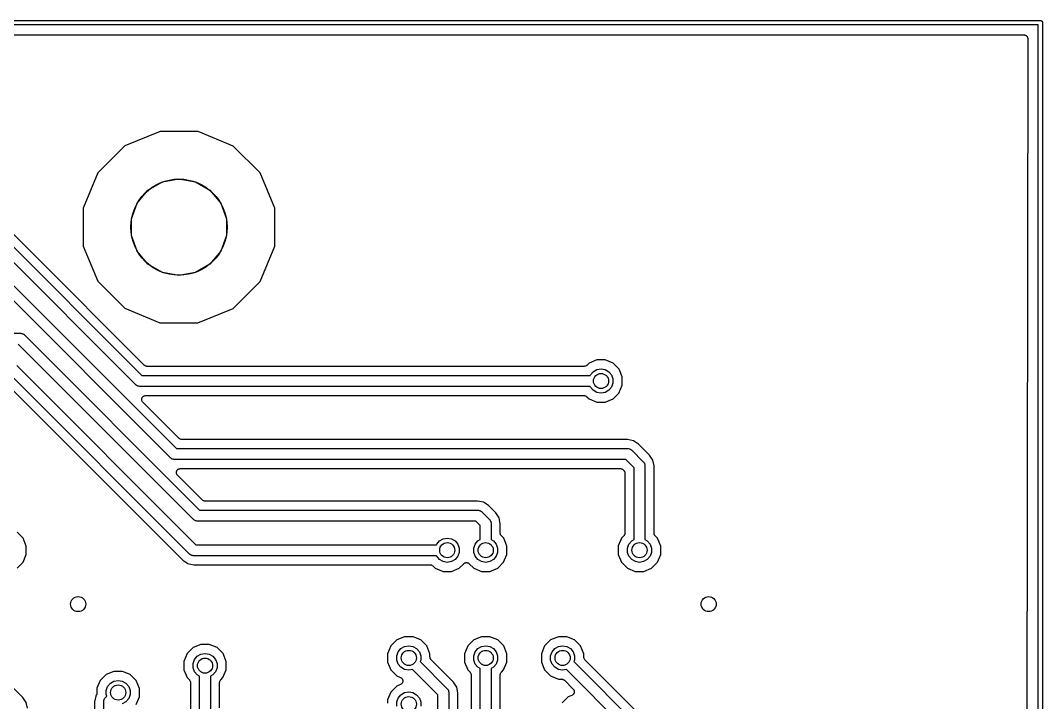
# Model space of a CAD drawing. Extents: x 25 to 125, y -125 to -25.
# Drawn here: x 91.31 to 125.08, y -47.45 to -24.93 of the extents above; entities that cross this region are included whole.
import ezdxf

# ---------------------------------------------------------------- set-up
doc = ezdxf.new("R2010")
doc.units = 0
doc.header["$MEASUREMENT"] = 0
doc.layers.add('BLACK', color=7, linetype='CONTINUOUS')

msp = doc.modelspace()

# ---------------------------------------------------------------- linework, layer by layer
at = {"layer": 'Black'}
for p, q in [((25, -24.925), (125, -24.925)), ((125, -24.925), (125.006, -24.9261)), ((125.006, -24.9261), (125.013, -24.9261)), ((125.013, -24.9261), (125.019, -24.9284)), ((125.019, -24.9284), (125.026, -24.9295)), ((125.026, -24.9295), (125.031, -24.9328)), ((125.031, -24.9328), (125.037, -24.935)), ((125.037, -24.935), (125.043, -24.9393)), ((125.043, -24.9393), (125.048, -24.9425)), ((125.048, -24.9425), (125.052, -24.9476)), ((125.052, -24.9476), (125.057, -24.9518)), ((125.057, -24.9518), (125.061, -24.9575)), ((125.061, -24.9575), (125.065, -24.9625)), ((125.065, -24.9625), (125.067, -24.9687)), ((125.067, -24.9687), (125.07, -24.9743)), ((125.07, -24.9743), (125.072, -24.9808)), ((125.072, -24.9808), (125.074, -24.987)), ((124.925, -25.075), (25.075, -25.075)), ((124.925, -124.925), (124.925, -25.075)), ((125.074, -24.987), (125.074, -24.9935)), ((125.074, -24.9935), (125.075, -25)), ((125.075, -25), (125.075, -125)), ((90.1254, -25.4), (124.46, -25.4)), ((124.46, -25.4), (124.471, -25.4019)), ((124.587, -25.5272), (124.46, -124.333)), ((124.471, -25.4019), (124.482, -25.402)), ((124.482, -25.402), (124.492, -25.4057)), ((124.492, -25.4057), (124.503, -25.4077)), ((124.503, -25.4077), (124.513, -25.4133)), ((124.513, -25.4133), (124.523, -25.4171)), ((124.523, -25.4171), (124.532, -25.4242)), ((124.532, -25.4242), (124.541, -25.4297)), ((124.541, -25.4297), (124.549, -25.4383)), ((124.549, -25.4383), (124.557, -25.4455)), ((124.557, -25.4455), (124.563, -25.4551)), ((124.563, -25.4551), (124.57, -25.4635)), ((124.57, -25.4635), (124.574, -25.474)), ((124.574, -25.474), (124.579, -25.4837)), ((124.579, -25.4837), (124.581, -25.4946)), ((124.581, -25.4946), (124.585, -25.5049)), ((124.585, -25.5049), (124.585, -25.5161)), ((124.585, -25.5161), (124.587, -25.5272)), ((95.9217, -28.5872), (94.759, -29.0676)), ((97.1798, -28.5882), (95.9217, -28.5872)), ((98.3416, -29.0707), (97.1798, -28.5882)), ((94.759, -29.0676), (93.8687, -29.9564)), ((99.2304, -29.961), (98.3416, -29.0707)), ((93.8687, -29.9564), (93.3862, -31.1182)), ((99.7108, -31.1237), (99.2304, -29.961)), ((89.0273, -30.3527), (95.3246, -36.65)), ((91.59, -32.4912), (89.2483, -30.1494)), ((95.5237, -30.5293), (96.003, -30.2525)), ((96.003, -30.2525), (96.548, -30.1564)), ((96.548, -30.1564), (97.093, -30.2525)), ((97.093, -30.2525), (97.5723, -30.5293)), ((95.1227, -36.9573), (88.8254, -30.66)), ((95.1679, -30.9532), (95.5237, -30.5293)), ((97.5723, -30.5293), (97.9281, -30.9532)), ((94.9786, -31.4733), (95.1679, -30.9532)), ((97.9281, -30.9532), (98.1174, -31.4733)), ((93.3862, -31.1182), (93.3852, -32.3763)), ((99.7097, -32.3818), (99.7108, -31.1237)), ((94.9786, -32.0267), (94.9786, -31.4733)), ((98.1174, -31.4733), (98.1174, -32.0267)), ((95.1679, -32.5468), (94.9786, -32.0267)), ((98.1174, -32.0267), (97.9281, -32.5468)), ((93.3852, -32.3763), (93.8656, -33.539)), ((99.2273, -33.5436), (99.7097, -32.3818)), ((95.4116, -36.3128), (91.59, -32.4912)), ((91.59, -32.4912), (91.59, -32.4912)), ((95.5237, -32.9707), (95.1679, -32.5468)), ((97.9281, -32.5468), (97.5723, -32.9707)), ((90.2973, -32.8927), (96.4676, -39.063)), ((96.003, -33.2475), (95.5237, -32.9707)), ((97.5723, -32.9707), (97.093, -33.2475)), ((96.2657, -39.3703), (90.0954, -33.2)), ((96.548, -33.3436), (96.003, -33.2475)), ((97.093, -33.2475), (96.548, -33.3436)), ((93.8656, -33.539), (94.7544, -34.4293)), ((98.337, -34.4324), (99.2273, -33.5436)), ((94.7544, -34.4293), (95.9162, -34.9117)), ((97.1743, -34.9128), (98.337, -34.4324)), ((95.9162, -34.9117), (97.1743, -34.9128)), ((84.8116, -35.253), (91.313, -35.253)), ((91.313, -35.253), (91.3208, -35.2544)), ((91.3208, -35.2544), (91.3287, -35.2537)), ((91.3287, -35.2537), (91.3514, -35.2598)), ((91.3514, -35.2598), (91.3746, -35.2639)), ((91.3746, -35.2639), (91.3814, -35.2678)), ((91.3814, -35.2678), (91.3891, -35.2699)), ((91.3891, -35.2699), (91.4083, -35.2834)), ((91.4083, -35.2834), (91.4287, -35.2951)), ((91.4287, -35.2951), (91.4338, -35.3012)), ((91.4338, -35.3012), (91.4403, -35.3057)), ((91.4403, -35.3057), (97.2296, -41.095)), ((97.0277, -41.4023), (91.2384, -35.613)), ((91.1863, -36.3217), (97.1026, -42.238)), ((95.4162, -36.316), (95.4116, -36.3128)), ((95.4198, -36.3203), (95.4162, -36.316)), ((95.4342, -36.3286), (95.4198, -36.3203)), ((95.4478, -36.3381), (95.4342, -36.3286)), ((95.4532, -36.3395), (95.4478, -36.3381)), ((95.458, -36.3423), (95.4532, -36.3395)), ((95.4743, -36.3452), (95.458, -36.3423)), ((95.4904, -36.3495), (95.4743, -36.3452)), ((95.4959, -36.349), (95.4904, -36.3495)), ((95.5014, -36.35), (95.4959, -36.349)), ((109.927, -36.35), (95.5014, -36.35)), ((109.933, -36.349), (109.927, -36.35)), ((109.938, -36.3495), (109.933, -36.349)), ((109.955, -36.3452), (109.938, -36.3495)), ((109.971, -36.3423), (109.955, -36.3452)), ((109.976, -36.3396), (109.971, -36.3423)), ((109.981, -36.3381), (109.976, -36.3396)), ((109.995, -36.3286), (109.981, -36.3381)), ((110.009, -36.3203), (109.995, -36.3286)), ((110.013, -36.3161), (110.009, -36.3203)), ((110.017, -36.3129), (110.013, -36.3161)), ((110.094, -36.2362), (110.017, -36.3129)), ((110.351, -36.1299), (110.094, -36.2362)), ((110.232, -36.5224), (110.353, -36.4527)), ((110.63, -36.1301), (110.351, -36.1299)), ((110.353, -36.4527), (110.49, -36.4285)), ((110.49, -36.4285), (110.627, -36.4527)), ((110.627, -36.4527), (110.748, -36.5224)), ((110.887, -36.2369), (110.63, -36.1301)), ((111.084, -36.434), (110.887, -36.2369)), ((111.19, -36.6914), (111.084, -36.434)), ((96.9007, -42.5453), (90.9844, -36.629)), ((95.3246, -36.65), (110.135, -36.65)), ((110.135, -36.65), (110.142, -36.6292)), ((110.142, -36.6292), (110.232, -36.5224)), ((110.748, -36.5224), (110.838, -36.6292)), ((110.838, -36.6292), (110.885, -36.7603)), ((110.885, -36.7603), (110.885, -36.8997)), ((111.19, -36.9699), (111.19, -36.6914)), ((90.8974, -36.9662), (96.6797, -42.7486)), ((95.1292, -36.9618), (95.1227, -36.9573)), ((95.1343, -36.9679), (95.1292, -36.9618)), ((95.1547, -36.9796), (95.1343, -36.9679)), ((95.1739, -36.9931), (95.1547, -36.9796)), ((95.1816, -36.9952), (95.1739, -36.9931)), ((95.1884, -36.9991), (95.1816, -36.9952)), ((95.2116, -37.0032), (95.1884, -36.9991)), ((95.2343, -37.0093), (95.2116, -37.0032)), ((95.2422, -37.0086), (95.2343, -37.0093)), ((95.25, -37.01), (95.2422, -37.0086)), ((110.135, -37.01), (95.25, -37.01)), ((110.142, -37.0308), (110.135, -37.01)), ((110.232, -37.1376), (110.142, -37.0308)), ((110.353, -37.2073), (110.232, -37.1376)), ((110.748, -37.1376), (110.627, -37.2073)), ((110.838, -37.0308), (110.748, -37.1376)), ((110.885, -36.8997), (110.838, -37.0308)), ((111.083, -37.227), (111.19, -36.9699)), ((95.3189, -37.4481), (95.3204, -37.4315)), ((95.3204, -37.4535), (95.3189, -37.4481)), ((95.3204, -37.4149), (95.3223, -37.4097)), ((95.3204, -37.4315), (95.3204, -37.4149)), ((95.3204, -37.4591), (95.3204, -37.4535)), ((95.326, -37.4746), (95.3204, -37.4591)), ((95.3223, -37.4097), (95.3228, -37.4041)), ((95.3228, -37.4041), (95.3298, -37.3891)), ((95.3303, -37.4907), (95.326, -37.4746)), ((95.3298, -37.3891), (95.3354, -37.3735)), ((95.3354, -37.3735), (95.339, -37.3692)), ((95.339, -37.3692), (95.3414, -37.3642)), ((95.3414, -37.3642), (95.3531, -37.3524)), ((95.3531, -37.3524), (95.3638, -37.3397)), ((95.3638, -37.3397), (95.3686, -37.3369)), ((95.3686, -37.3369), (95.3726, -37.333)), ((95.3726, -37.333), (95.3876, -37.326)), ((95.3876, -37.326), (95.402, -37.3177)), ((95.402, -37.3177), (95.4075, -37.3167)), ((95.4075, -37.3167), (95.4126, -37.3143)), ((95.4126, -37.3143), (95.4291, -37.3129)), ((95.4291, -37.3129), (95.4454, -37.31)), ((95.4454, -37.31), (109.927, -37.31)), ((109.927, -37.31), (109.933, -37.311)), ((109.933, -37.311), (109.939, -37.3105)), ((109.939, -37.3105), (109.955, -37.3148)), ((109.955, -37.3148), (109.971, -37.3177)), ((109.971, -37.3177), (109.976, -37.3205)), ((109.976, -37.3205), (109.981, -37.3219)), ((109.981, -37.3219), (109.995, -37.3314)), ((109.995, -37.3314), (110.009, -37.3397)), ((110.009, -37.3397), (110.013, -37.344)), ((110.013, -37.344), (110.017, -37.3473)), ((110.017, -37.3473), (110.093, -37.4231)), ((110.093, -37.4231), (110.35, -37.5299)), ((110.49, -37.2315), (110.353, -37.2073)), ((110.627, -37.2073), (110.49, -37.2315)), ((110.629, -37.5301), (110.886, -37.4238)), ((110.886, -37.4238), (111.083, -37.227)), ((95.3335, -37.4953), (95.3303, -37.4907)), ((95.3354, -37.5005), (95.3335, -37.4953)), ((95.3461, -37.5132), (95.3354, -37.5005)), ((95.3556, -37.5268), (95.3461, -37.5132)), ((96.5546, -38.7258), (95.3556, -37.5268)), ((110.35, -37.5299), (110.629, -37.5301)), ((96.5592, -38.729), (96.5546, -38.7258)), ((96.5628, -38.7333), (96.5592, -38.729)), ((96.5772, -38.7416), (96.5628, -38.7333)), ((96.5908, -38.7511), (96.5772, -38.7416)), ((96.5962, -38.7525), (96.5908, -38.7511)), ((96.601, -38.7553), (96.5962, -38.7525)), ((96.6173, -38.7582), (96.601, -38.7553)), ((96.6334, -38.7625), (96.6173, -38.7582)), ((96.6389, -38.762), (96.6334, -38.7625)), ((96.6444, -38.763), (96.6389, -38.762)), ((111.366, -38.763), (96.6444, -38.763)), ((111.562, -38.8018), (111.366, -38.763)), ((111.727, -38.9124), (111.562, -38.8018)), ((96.4676, -39.063), (111.379, -39.063)), ((111.379, -39.063), (111.387, -39.0644)), ((111.387, -39.0644), (111.395, -39.0637)), ((111.395, -39.0637), (111.417, -39.0698)), ((111.417, -39.0698), (111.441, -39.0739)), ((111.441, -39.0739), (111.447, -39.0778)), ((111.447, -39.0778), (111.455, -39.0799)), ((111.455, -39.0799), (111.474, -39.0934)), ((111.474, -39.0934), (111.495, -39.1051)), ((111.495, -39.1051), (111.5, -39.1112)), ((111.5, -39.1112), (111.506, -39.1157)), ((111.506, -39.1157), (111.887, -39.4967)), ((112.091, -39.2757), (111.727, -38.9124)), ((96.2722, -39.3748), (96.2657, -39.3703)), ((96.2773, -39.3809), (96.2722, -39.3748)), ((96.2977, -39.3926), (96.2773, -39.3809)), ((96.3169, -39.4061), (96.2977, -39.3926)), ((96.3246, -39.4082), (96.3169, -39.4061)), ((96.3314, -39.4121), (96.3246, -39.4082)), ((96.3546, -39.4162), (96.3314, -39.4121)), ((96.3773, -39.4223), (96.3546, -39.4162)), ((96.3852, -39.4216), (96.3773, -39.4223)), ((96.393, -39.423), (96.3852, -39.4216)), ((111.304, -39.423), (96.393, -39.423)), ((111.58, -39.6986), (111.304, -39.423)), ((111.887, -39.4967), (111.892, -39.5032)), ((111.892, -39.5032), (111.898, -39.5083)), ((112.201, -39.4413), (112.091, -39.2757)), ((112.24, -39.6365), (112.201, -39.4413)), ((96.4634, -39.8279), (96.4653, -39.8227)), ((96.4634, -39.8445), (96.4634, -39.8279)), ((96.4653, -39.8227), (96.4658, -39.8171)), ((96.4658, -39.8171), (96.4728, -39.8021)), ((96.4728, -39.8021), (96.4784, -39.7865)), ((96.4784, -39.7865), (96.482, -39.7822)), ((96.482, -39.7822), (96.4844, -39.7772)), ((96.4844, -39.7772), (96.4961, -39.7654)), ((96.4961, -39.7654), (96.5068, -39.7527)), ((96.5068, -39.7527), (96.5116, -39.7499)), ((96.5116, -39.7499), (96.5156, -39.746)), ((96.5156, -39.746), (96.5306, -39.739)), ((96.5306, -39.739), (96.545, -39.7307)), ((96.545, -39.7307), (96.5505, -39.7297)), ((96.5505, -39.7297), (96.5556, -39.7273)), ((96.5556, -39.7273), (96.5721, -39.7259)), ((96.5721, -39.7259), (96.5884, -39.723)), ((96.5884, -39.723), (111.128, -39.723)), ((111.128, -39.723), (111.133, -39.724)), ((111.133, -39.724), (111.139, -39.7235)), ((111.139, -39.7235), (111.155, -39.7278)), ((111.155, -39.7278), (111.171, -39.7307)), ((111.171, -39.7307), (111.176, -39.7335)), ((111.176, -39.7335), (111.181, -39.7349)), ((111.181, -39.7349), (111.195, -39.7444)), ((111.195, -39.7444), (111.209, -39.7527)), ((111.209, -39.7527), (111.213, -39.757)), ((111.213, -39.757), (111.217, -39.7602)), ((111.217, -39.7602), (111.243, -39.7856)), ((111.243, -39.7856), (111.246, -39.7902)), ((111.246, -39.7902), (111.25, -39.7938)), ((111.25, -39.7938), (111.259, -39.8082)), ((111.259, -39.8082), (111.268, -39.8218)), ((111.268, -39.8218), (111.27, -39.8272)), ((111.27, -39.8272), (111.272, -39.832)), ((111.272, -39.832), (111.275, -39.8483)), ((111.58, -42.0653), (111.58, -39.6986)), ((111.898, -39.5083), (111.91, -39.5287)), ((111.91, -39.5287), (111.923, -39.5479)), ((111.923, -39.5479), (111.925, -39.5556)), ((111.925, -39.5556), (111.929, -39.5624)), ((111.929, -39.5624), (111.933, -39.5856)), ((111.933, -39.5856), (111.939, -39.6083)), ((111.939, -39.6083), (111.939, -39.6162)), ((111.939, -39.6162), (111.94, -39.624)), ((111.94, -39.624), (111.94, -42.0653)), ((112.24, -41.8555), (112.24, -39.6365)), ((96.4619, -39.8611), (96.4634, -39.8445)), ((96.4634, -39.8665), (96.4619, -39.8611)), ((96.4634, -39.8721), (96.4634, -39.8665)), ((96.469, -39.8876), (96.4634, -39.8721)), ((96.4733, -39.9037), (96.469, -39.8876)), ((96.4765, -39.9082), (96.4733, -39.9037)), ((96.4784, -39.9135), (96.4765, -39.9082)), ((96.4891, -39.9262), (96.4784, -39.9135)), ((96.4986, -39.9398), (96.4891, -39.9262)), ((97.3166, -40.7578), (96.4986, -39.9398)), ((111.275, -39.8483), (111.28, -39.8644)), ((111.28, -39.8644), (111.279, -39.8699)), ((111.279, -39.8699), (111.28, -39.8754)), ((111.28, -39.8754), (111.28, -41.8554)), ((97.3212, -40.761), (97.3166, -40.7578)), ((97.3248, -40.7653), (97.3212, -40.761)), ((97.3392, -40.7736), (97.3248, -40.7653)), ((97.3528, -40.7831), (97.3392, -40.7736)), ((97.3582, -40.7845), (97.3528, -40.7831)), ((97.363, -40.7873), (97.3582, -40.7845)), ((97.3793, -40.7902), (97.363, -40.7873)), ((97.3954, -40.7945), (97.3793, -40.7902)), ((97.4009, -40.794), (97.3954, -40.7945)), ((97.4064, -40.795), (97.4009, -40.794)), ((106.413, -40.795), (97.4064, -40.795)), ((106.609, -40.8338), (106.413, -40.795)), ((106.774, -40.9444), (106.609, -40.8338)), ((97.2296, -41.095), (106.426, -41.095)), ((106.426, -41.095), (106.434, -41.0964)), ((106.434, -41.0964), (106.442, -41.0957)), ((106.442, -41.0957), (106.464, -41.1018)), ((106.464, -41.1018), (106.488, -41.1059)), ((106.488, -41.1059), (106.494, -41.1098)), ((106.494, -41.1098), (106.502, -41.1119)), ((106.502, -41.1119), (106.521, -41.1254)), ((106.521, -41.1254), (106.542, -41.1371)), ((106.542, -41.1371), (106.547, -41.1432)), ((106.547, -41.1432), (106.553, -41.1477)), ((106.553, -41.1477), (106.807, -41.4017)), ((107.011, -41.1807), (106.774, -40.9444)), ((107.121, -41.3463), (107.011, -41.1807)), ((97.0342, -41.4068), (97.0277, -41.4023)), ((97.0393, -41.4129), (97.0342, -41.4068)), ((97.0597, -41.4246), (97.0393, -41.4129)), ((97.0789, -41.4381), (97.0597, -41.4246)), ((97.0866, -41.4402), (97.0789, -41.4381)), ((97.0934, -41.4441), (97.0866, -41.4402)), ((97.1166, -41.4482), (97.0934, -41.4441)), ((97.1393, -41.4543), (97.1166, -41.4482)), ((97.1472, -41.4536), (97.1393, -41.4543)), ((97.155, -41.455), (97.1472, -41.4536)), ((106.351, -41.455), (97.155, -41.455)), ((106.5, -41.6036), (106.351, -41.455)), ((106.807, -41.4017), (106.812, -41.4082)), ((106.812, -41.4082), (106.818, -41.4133)), ((106.818, -41.4133), (106.83, -41.4337)), ((106.83, -41.4337), (106.843, -41.4529)), ((106.843, -41.4529), (106.845, -41.4606)), ((106.845, -41.4606), (106.849, -41.4674)), ((106.849, -41.4674), (106.853, -41.4906)), ((106.853, -41.4906), (106.859, -41.5133)), ((106.859, -41.5133), (106.859, -41.5212)), ((106.859, -41.5212), (106.86, -41.529)), ((106.86, -41.529), (106.86, -42.0653)), ((107.16, -41.5415), (107.121, -41.3463)), ((91.3988, -42.022), (91.202, -41.8249)), ((106.5, -42.0653), (106.5, -41.6036)), ((107.16, -41.8555), (107.16, -41.5415)), ((107.161, -41.8609), (107.16, -41.8555)), ((107.16, -41.8665), (107.161, -41.8609)), ((107.165, -41.8825), (107.16, -41.8665)), ((111.28, -41.8666), (111.275, -41.8825)), ((111.28, -41.8554), (111.279, -41.861)), ((111.279, -41.861), (111.28, -41.8666)), ((112.241, -41.8609), (112.24, -41.8555)), ((112.24, -41.8664), (112.241, -41.8609)), ((112.245, -41.8825), (112.24, -41.8664)), ((91.5051, -42.2794), (91.3988, -42.022)), ((105.062, -42.2172), (105.152, -42.1104)), ((105.152, -42.1104), (105.273, -42.0407)), ((105.273, -42.0407), (105.41, -42.0165)), ((105.41, -42.0165), (105.547, -42.0407)), ((105.547, -42.0407), (105.668, -42.1104)), ((105.668, -42.1104), (105.758, -42.2172)), ((106.332, -42.2172), (106.422, -42.1104)), ((106.422, -42.1104), (106.5, -42.0653)), ((106.86, -42.0653), (106.938, -42.1104)), ((106.938, -42.1104), (107.028, -42.2172)), ((107.168, -41.8989), (107.165, -41.8825)), ((107.17, -41.9037), (107.168, -41.8989)), ((107.172, -41.9091), (107.17, -41.9037)), ((107.181, -41.9227), (107.172, -41.9091)), ((107.19, -41.9371), (107.181, -41.9227)), ((107.194, -41.9407), (107.19, -41.9371)), ((107.197, -41.9452), (107.194, -41.9407)), ((107.274, -42.022), (107.197, -41.9452)), ((107.38, -42.2794), (107.274, -42.022)), ((111.167, -42.021), (111.06, -42.2781)), ((111.243, -41.9453), (111.167, -42.021)), ((111.246, -41.9407), (111.243, -41.9453)), ((111.25, -41.937), (111.246, -41.9407)), ((111.259, -41.9227), (111.25, -41.937)), ((111.268, -41.9092), (111.259, -41.9227)), ((111.27, -41.9037), (111.268, -41.9092)), ((111.272, -41.8988), (111.27, -41.9037)), ((111.275, -41.8825), (111.272, -41.8988)), ((111.412, -42.2172), (111.502, -42.1104)), ((111.502, -42.1104), (111.58, -42.0653)), ((111.94, -42.0653), (112.018, -42.1104)), ((112.018, -42.1104), (112.108, -42.2172)), ((112.248, -41.8989), (112.245, -41.8825)), ((112.25, -41.9037), (112.248, -41.8989)), ((112.252, -41.9091), (112.25, -41.9037)), ((112.261, -41.9227), (112.252, -41.9091)), ((112.27, -41.9371), (112.261, -41.9227)), ((112.274, -41.9407), (112.27, -41.9371)), ((112.277, -41.9452), (112.274, -41.9407)), ((112.354, -42.022), (112.277, -41.9452)), ((112.46, -42.2794), (112.354, -42.022)), ((91.5049, -42.5578), (91.5051, -42.2794)), ((97.1026, -42.238), (105.055, -42.238)), ((105.055, -42.238), (105.062, -42.2172)), ((105.758, -42.2172), (105.805, -42.3483)), ((105.805, -42.4877), (105.758, -42.6188)), ((105.805, -42.3483), (105.805, -42.4877)), ((106.285, -42.3483), (106.332, -42.2172)), ((106.285, -42.4877), (106.285, -42.3483)), ((106.332, -42.6188), (106.285, -42.4877)), ((107.028, -42.2172), (107.075, -42.3483)), ((107.075, -42.4877), (107.028, -42.6188)), ((107.075, -42.3483), (107.075, -42.4877)), ((107.38, -42.5579), (107.38, -42.2794)), ((111.06, -42.2781), (111.06, -42.5566)), ((111.365, -42.3483), (111.412, -42.2172)), ((111.365, -42.4877), (111.365, -42.3483)), ((111.412, -42.6188), (111.365, -42.4877)), ((112.108, -42.2172), (112.155, -42.3483)), ((112.155, -42.4877), (112.108, -42.6188)), ((112.155, -42.3483), (112.155, -42.4877)), ((112.46, -42.5578), (112.46, -42.2794)), ((91.201, -43.0118), (91.3981, -42.815)), ((91.3981, -42.815), (91.5049, -42.5578)), ((96.6797, -42.7486), (96.8453, -42.8592)), ((96.8453, -42.8592), (97.0405, -42.898)), ((96.9072, -42.5498), (96.9007, -42.5453)), ((96.9123, -42.5559), (96.9072, -42.5498)), ((96.9327, -42.5676), (96.9123, -42.5559)), ((96.9519, -42.5811), (96.9327, -42.5676)), ((96.9596, -42.5832), (96.9519, -42.5811)), ((96.9664, -42.5871), (96.9596, -42.5832)), ((96.9896, -42.5912), (96.9664, -42.5871)), ((97.0123, -42.5973), (96.9896, -42.5912)), ((97.0202, -42.5966), (97.0123, -42.5973)), ((97.028, -42.598), (97.0202, -42.5966)), ((105.055, -42.598), (97.028, -42.598)), ((105.062, -42.6188), (105.055, -42.598)), ((105.152, -42.7256), (105.062, -42.6188)), ((105.273, -42.7953), (105.152, -42.7256)), ((105.41, -42.8195), (105.273, -42.7953)), ((105.547, -42.7953), (105.41, -42.8195)), ((105.668, -42.7256), (105.547, -42.7953)), ((105.758, -42.6188), (105.668, -42.7256)), ((105.806, -43.0118), (105.955, -42.8627)), ((105.955, -42.8627), (105.964, -42.8563)), ((105.964, -42.8563), (105.972, -42.8485)), ((105.972, -42.8485), (105.982, -42.8438)), ((105.982, -42.8438), (105.992, -42.8374)), ((105.992, -42.8374), (106.002, -42.8345)), ((106.002, -42.8345), (106.012, -42.8299)), ((106.012, -42.8299), (106.023, -42.8289)), ((106.023, -42.8289), (106.034, -42.826)), ((106.034, -42.826), (106.045, -42.827)), ((106.045, -42.827), (106.056, -42.8261)), ((106.056, -42.8261), (106.067, -42.8289)), ((106.067, -42.8289), (106.078, -42.8299)), ((106.078, -42.8299), (106.088, -42.8346)), ((106.088, -42.8346), (106.099, -42.8375)), ((106.099, -42.8375), (106.108, -42.8439)), ((106.108, -42.8439), (106.118, -42.8486)), ((106.118, -42.8486), (106.126, -42.8565)), ((106.126, -42.8565), (106.135, -42.8628)), ((106.135, -42.8628), (106.283, -43.0111)), ((106.422, -42.7256), (106.332, -42.6188)), ((106.543, -42.7953), (106.422, -42.7256)), ((106.68, -42.8195), (106.543, -42.7953)), ((106.817, -42.7953), (106.68, -42.8195)), ((106.938, -42.7256), (106.817, -42.7953)), ((107.028, -42.6188), (106.938, -42.7256)), ((107.076, -43.0118), (107.273, -42.815)), ((107.273, -42.815), (107.38, -42.5579)), ((111.06, -42.5566), (111.166, -42.814)), ((111.166, -42.814), (111.363, -43.0111)), ((111.502, -42.7256), (111.412, -42.6188)), ((111.623, -42.7953), (111.502, -42.7256)), ((111.76, -42.8195), (111.623, -42.7953)), ((111.897, -42.7953), (111.76, -42.8195)), ((112.018, -42.7256), (111.897, -42.7953)), ((112.108, -42.6188), (112.018, -42.7256)), ((112.156, -43.0118), (112.353, -42.815)), ((112.353, -42.815), (112.46, -42.5578)), ((97.0405, -42.898), (104.847, -42.898)), ((104.847, -42.898), (104.853, -42.899)), ((104.853, -42.899), (104.859, -42.8985)), ((104.859, -42.8985), (104.875, -42.9028)), ((104.875, -42.9028), (104.891, -42.9057)), ((104.891, -42.9057), (104.896, -42.9085)), ((104.896, -42.9085), (104.901, -42.9099)), ((104.901, -42.9099), (104.915, -42.9194)), ((104.915, -42.9194), (104.929, -42.9277)), ((104.929, -42.9277), (104.933, -42.932)), ((104.933, -42.932), (104.937, -42.9353)), ((104.937, -42.9353), (105.013, -43.0111)), ((105.013, -43.0111), (105.27, -43.1179)), ((105.27, -43.1179), (105.549, -43.1181)), ((105.549, -43.1181), (105.806, -43.0118)), ((106.283, -43.0111), (106.54, -43.1179)), ((106.54, -43.1179), (106.819, -43.1181)), ((106.819, -43.1181), (107.076, -43.0118)), ((111.363, -43.0111), (111.62, -43.1179)), ((111.62, -43.1179), (111.899, -43.1181)), ((111.899, -43.1181), (112.156, -43.0118)), ((97.2704, -45.5279), (97.013, -45.6342)), ((97.5489, -45.5281), (97.2704, -45.5279)), ((97.806, -45.6349), (97.5489, -45.5281)), ((103.547, -45.577), (103.44, -45.8341)), ((103.744, -45.3802), (103.547, -45.577)), ((104.001, -45.2739), (103.744, -45.3802)), ((104.28, -45.2741), (104.001, -45.2739)), ((104.003, -45.5967), (104.14, -45.5725)), ((104.14, -45.5725), (104.277, -45.5967)), ((104.537, -45.3809), (104.28, -45.2741)), ((104.734, -45.578), (104.537, -45.3809)), ((104.84, -45.8354), (104.734, -45.578)), ((106.087, -45.577), (105.98, -45.8342)), ((106.284, -45.3802), (106.087, -45.577)), ((106.541, -45.2739), (106.284, -45.3802)), ((106.82, -45.2741), (106.541, -45.2739)), ((106.543, -45.5967), (106.68, -45.5725)), ((106.68, -45.5725), (106.817, -45.5967)), ((107.077, -45.3809), (106.82, -45.2741)), ((107.274, -45.578), (107.077, -45.3809)), ((107.38, -45.8354), (107.274, -45.578)), ((108.627, -45.577), (108.52, -45.8342)), ((108.824, -45.3802), (108.627, -45.577)), ((109.081, -45.2739), (108.824, -45.3802)), ((109.36, -45.2741), (109.081, -45.2739)), ((109.083, -45.5967), (109.22, -45.5725)), ((109.22, -45.5725), (109.357, -45.5967)), ((109.617, -45.3809), (109.36, -45.2741)), ((109.814, -45.578), (109.617, -45.3809)), ((109.92, -45.8354), (109.814, -45.578)), ((96.8159, -45.831), (96.7091, -46.0881)), ((97.013, -45.6342), (96.8159, -45.831)), ((97.1509, -45.9204), (97.2717, -45.8507)), ((97.2717, -45.8507), (97.409, -45.8265)), ((97.409, -45.8265), (97.5463, -45.8507)), ((97.5463, -45.8507), (97.6671, -45.9204)), ((98.0028, -45.832), (97.806, -45.6349)), ((98.1091, -46.0894), (98.0028, -45.832)), ((103.44, -45.8341), (103.44, -46.1126)), ((103.745, -45.9043), (103.792, -45.7732)), ((103.745, -46.0437), (103.745, -45.9043)), ((103.792, -45.7732), (103.882, -45.6664)), ((103.882, -45.6664), (104.003, -45.5967)), ((104.277, -45.5967), (104.398, -45.6664)), ((104.398, -45.6664), (104.488, -45.7732)), ((104.488, -45.7732), (104.535, -45.9043)), ((104.535, -45.9043), (104.535, -46.0437)), ((104.84, -45.9425), (104.84, -45.8354)), ((105.98, -45.8342), (105.98, -46.1126)), ((106.285, -45.9043), (106.332, -45.7732)), ((106.285, -46.0437), (106.285, -45.9043)), ((106.332, -45.7732), (106.422, -45.6664)), ((106.422, -45.6664), (106.543, -45.5967)), ((106.817, -45.5967), (106.938, -45.6664)), ((106.938, -45.6664), (107.028, -45.7732)), ((107.028, -45.7732), (107.075, -45.9043)), ((107.075, -45.9043), (107.075, -46.0437)), ((107.38, -46.1138), (107.38, -45.8354)), ((108.52, -45.8342), (108.52, -46.1126)), ((108.825, -45.9043), (108.872, -45.7732)), ((108.825, -46.0437), (108.825, -45.9043)), ((108.872, -45.7732), (108.962, -45.6664)), ((108.962, -45.6664), (109.083, -45.5967)), ((109.357, -45.5967), (109.478, -45.6664)), ((109.478, -45.6664), (109.568, -45.7732)), ((109.568, -45.7732), (109.615, -45.9043)), ((109.615, -45.9043), (109.615, -46.0437)), ((109.92, -45.9425), (109.92, -45.8354)), ((91.3896, -47.2767), (90.2722, -46.1594)), ((96.7091, -46.0881), (96.7089, -46.3666)), ((97.0136, -46.1583), (97.0613, -46.0272)), ((97.0136, -46.2977), (97.0136, -46.1583)), ((97.0613, -46.0272), (97.1509, -45.9204)), ((97.6671, -45.9204), (97.7567, -46.0272)), ((97.7567, -46.0272), (97.8044, -46.1583)), ((97.8044, -46.1583), (97.8044, -46.2977)), ((98.1089, -46.3678), (98.1091, -46.0894)), ((103.44, -46.1126), (103.546, -46.37)), ((103.792, -46.1748), (103.745, -46.0437)), ((103.882, -46.2816), (103.792, -46.1748)), ((104.535, -46.0437), (104.516, -46.0959)), ((104.516, -46.0959), (105.41, -46.9897)), ((104.841, -45.948), (104.84, -45.9425)), ((104.841, -45.9537), (104.841, -45.948)), ((104.845, -45.9696), (104.841, -45.9537)), ((104.848, -45.9859), (104.845, -45.9696)), ((104.85, -45.9908), (104.848, -45.9859)), ((104.852, -45.9963), (104.85, -45.9908)), ((104.861, -46.0098), (104.852, -45.9963)), ((104.87, -46.0241), (104.861, -46.0098)), ((104.874, -46.0278), (104.87, -46.0241)), ((104.877, -46.0324), (104.874, -46.0278)), ((105.614, -46.7687), (104.877, -46.0324)), ((105.98, -46.1126), (106.086, -46.37)), ((106.332, -46.1748), (106.285, -46.0437)), ((106.422, -46.2816), (106.332, -46.1748)), ((107.028, -46.1748), (106.938, -46.2816)), ((107.075, -46.0437), (107.028, -46.1748)), ((107.273, -46.371), (107.38, -46.1138)), ((108.52, -46.1126), (108.626, -46.37)), ((108.872, -46.1748), (108.825, -46.0437)), ((108.962, -46.2816), (108.872, -46.1748)), ((109.615, -46.0437), (109.596, -46.0959)), ((109.596, -46.0959), (113.792, -50.2917)), ((109.921, -45.948), (109.92, -45.9425)), ((109.921, -45.9537), (109.921, -45.948)), ((109.925, -45.9696), (109.921, -45.9537)), ((109.928, -45.9859), (109.925, -45.9696)), ((109.93, -45.9908), (109.928, -45.9859)), ((109.932, -45.9963), (109.93, -45.9908)), ((109.941, -46.0098), (109.932, -45.9963)), ((109.95, -46.0241), (109.941, -46.0098)), ((109.954, -46.0278), (109.95, -46.0241)), ((109.957, -46.0324), (109.954, -46.0278)), ((112.533, -48.6087), (109.957, -46.0324)), ((94.1428, -46.5232), (93.9457, -46.72)), ((94.4002, -46.4169), (94.1428, -46.5232)), ((94.6786, -46.4171), (94.4002, -46.4169)), ((94.9358, -46.5239), (94.6786, -46.4171)), ((95.1326, -46.721), (94.9358, -46.5239)), ((96.7089, -46.3666), (96.8152, -46.624)), ((97.0613, -46.4288), (97.0136, -46.2977)), ((97.1509, -46.5356), (97.0613, -46.4288)), ((97.229, -46.5807), (97.1509, -46.5356)), ((97.229, -62.2824), (97.229, -46.5807)), ((97.6671, -46.5356), (97.589, -46.5807)), ((97.589, -46.5807), (97.589, -62.357)), ((97.7567, -46.4288), (97.6671, -46.5356)), ((97.8044, -46.2977), (97.7567, -46.4288)), ((98.0021, -46.625), (98.1089, -46.3678)), ((103.546, -46.37), (103.743, -46.5671)), ((103.743, -46.5671), (103.867, -46.6187)), ((104.003, -46.3513), (103.882, -46.2816)), ((104.14, -46.3755), (104.003, -46.3513)), ((104.265, -46.3535), (104.14, -46.3755)), ((105.103, -47.1916), (104.265, -46.3535)), ((106.086, -46.37), (106.163, -46.4468)), ((106.163, -46.4468), (106.166, -46.4513)), ((106.166, -46.4513), (106.17, -46.4549)), ((106.17, -46.4549), (106.179, -46.4693)), ((106.179, -46.4693), (106.188, -46.4829)), ((106.188, -46.4829), (106.19, -46.4883)), ((106.19, -46.4883), (106.192, -46.4931)), ((106.192, -46.4931), (106.195, -46.5095)), ((106.195, -46.5095), (106.2, -46.5256)), ((106.2, -46.5256), (106.199, -46.5311)), ((106.199, -46.5311), (106.2, -46.5365)), ((106.2, -46.5365), (106.2, -48.528)), ((106.5, -46.3267), (106.422, -46.2816)), ((106.5, -48.7048), (106.5, -46.3267)), ((106.938, -46.2816), (106.86, -46.3267)), ((106.86, -46.3267), (106.86, -48.7794)), ((107.16, -46.5254), (107.165, -46.5094)), ((107.161, -46.531), (107.16, -46.5254)), ((107.16, -46.5366), (107.161, -46.531)), ((107.16, -48.768), (107.16, -46.5366)), ((107.165, -46.5094), (107.168, -46.4932)), ((107.168, -46.4932), (107.17, -46.4883)), ((107.17, -46.4883), (107.172, -46.4828)), ((107.172, -46.4828), (107.181, -46.4693)), ((107.181, -46.4693), (107.19, -46.455)), ((107.19, -46.455), (107.194, -46.4513)), ((107.194, -46.4513), (107.197, -46.4467)), ((107.197, -46.4467), (107.273, -46.371)), ((108.626, -46.37), (108.823, -46.5671)), ((108.823, -46.5671), (109.08, -46.6739)), ((109.083, -46.3513), (108.962, -46.2816)), ((109.22, -46.3755), (109.083, -46.3513)), ((109.345, -46.3535), (109.22, -46.3755)), ((113.485, -50.4936), (109.345, -46.3535)), ((93.9457, -46.72), (93.8389, -46.9771)), ((94.1434, -47.0473), (94.1911, -46.9162)), ((94.1911, -46.9162), (94.2807, -46.8094)), ((94.2807, -46.8094), (94.4015, -46.7397)), ((94.4015, -46.7397), (94.5388, -46.7155)), ((94.5388, -46.7155), (94.6761, -46.7397)), ((94.6761, -46.7397), (94.7969, -46.8094)), ((94.7969, -46.8094), (94.8865, -46.9162)), ((94.8865, -46.9162), (94.9342, -47.0473)), ((95.2389, -46.9784), (95.1326, -46.721)), ((96.8152, -46.624), (96.8919, -46.7008)), ((96.8919, -46.7008), (96.895, -46.7053)), ((96.895, -46.7053), (96.8993, -46.7089)), ((96.8993, -46.7089), (96.9076, -46.7233)), ((96.9076, -46.7233), (96.9171, -46.7369)), ((96.9171, -46.7369), (96.9186, -46.7423)), ((96.9186, -46.7423), (96.9213, -46.7471)), ((96.9213, -46.7471), (96.9242, -46.7635)), ((96.9242, -46.7635), (96.9285, -46.7796)), ((96.9285, -46.7796), (96.928, -46.7851)), ((96.928, -46.7851), (96.929, -46.7905)), ((96.929, -46.7905), (96.929, -62.1056)), ((97.889, -46.7906), (97.89, -46.785)), ((97.889, -47.6265), (97.889, -46.7906)), ((97.8895, -46.7794), (97.8938, -46.7634)), ((97.89, -46.785), (97.8895, -46.7794)), ((97.8938, -46.7634), (97.8967, -46.7472)), ((97.8967, -46.7472), (97.8995, -46.7423)), ((97.8995, -46.7423), (97.9009, -46.7368)), ((97.9009, -46.7368), (97.9104, -46.7233)), ((97.9104, -46.7233), (97.9187, -46.709)), ((97.9187, -46.709), (97.923, -46.7053)), ((97.923, -46.7053), (97.9263, -46.7007)), ((97.9263, -46.7007), (98.0021, -46.625)), ((103.744, -46.9042), (103.547, -47.101)), ((103.867, -46.8534), (103.744, -46.9042)), ((103.867, -46.6187), (103.881, -46.6276)), ((103.881, -46.8445), (103.867, -46.8534)), ((103.881, -46.6276), (103.896, -46.6353)), ((103.896, -46.8368), (103.881, -46.8445)), ((103.896, -46.6353), (103.9, -46.6394)), ((103.9, -46.8327), (103.896, -46.8368)), ((103.9, -46.6394), (103.904, -46.6424)), ((103.904, -46.8297), (103.9, -46.8327)), ((103.904, -46.6424), (103.915, -46.6556)), ((103.914, -46.8165), (103.904, -46.8297)), ((103.926, -46.8043), (103.914, -46.8165)), ((103.915, -46.6556), (103.926, -46.6679)), ((103.926, -46.6679), (103.928, -46.673)), ((103.928, -46.7992), (103.926, -46.8043)), ((103.928, -46.673), (103.931, -46.6774)), ((103.931, -46.7947), (103.928, -46.7992)), ((103.931, -46.6774), (103.936, -46.6933)), ((103.936, -46.7789), (103.931, -46.7947)), ((103.936, -46.6933), (103.943, -46.7086)), ((103.943, -46.7636), (103.936, -46.7789)), ((103.943, -46.7086), (103.943, -46.7142)), ((103.943, -46.7142), (103.945, -46.7195)), ((103.944, -46.7527), (103.943, -46.758)), ((103.943, -46.758), (103.943, -46.7636)), ((103.945, -46.7195), (103.944, -46.7361)), ((103.944, -46.7361), (103.944, -46.7527)), ((105.724, -46.9343), (105.614, -46.7687)), ((109.08, -46.6739), (109.189, -46.674)), ((109.189, -46.674), (109.194, -46.6749)), ((109.194, -46.6749), (109.2, -46.6745)), ((109.2, -46.6745), (109.216, -46.6788)), ((109.216, -46.6788), (109.232, -46.6817)), ((109.232, -46.6817), (109.237, -46.6844)), ((109.237, -46.6844), (109.242, -46.6859)), ((109.242, -46.6859), (109.256, -46.6954)), ((109.256, -46.6954), (109.27, -46.7038)), ((109.27, -46.7038), (109.274, -46.708)), ((109.274, -46.708), (109.278, -46.7112)), ((109.278, -46.7112), (109.57, -47.0028)), ((93.7992, -47.2327), (93.7604, -47.4279)), ((93.8174, -47.2055), (93.7992, -47.2327)), ((93.8235, -47.1916), (93.8174, -47.2055)), ((93.8311, -47.1785), (93.8235, -47.1916)), ((93.8323, -47.1716), (93.8311, -47.1785)), ((93.8351, -47.1651), (93.8323, -47.1716)), ((93.8361, -47.15), (93.8351, -47.1651)), ((93.8388, -47.1351), (93.8361, -47.15)), ((93.8389, -46.9771), (93.8388, -47.1351)), ((94.1131, -47.2881), (94.1624, -47.2389)), ((94.1434, -47.1867), (94.1434, -47.0473)), ((94.1624, -47.2389), (94.1434, -47.1867)), ((94.9342, -47.1867), (94.8865, -47.3178)), ((94.9342, -47.0473), (94.9342, -47.1867)), ((95.1319, -47.514), (95.2387, -47.2568)), ((95.2387, -47.2568), (95.2389, -46.9784)), ((103.547, -47.101), (103.44, -47.3581)), ((103.792, -47.2972), (103.882, -47.1904)), ((103.882, -47.1904), (104.003, -47.1207)), ((104.003, -47.1207), (104.14, -47.0965)), ((104.14, -47.0965), (104.277, -47.1207)), ((104.277, -47.1207), (104.398, -47.1904)), ((104.398, -47.1904), (104.488, -47.2972)), ((105.103, -100.255), (105.103, -47.1916)), ((105.41, -46.9897), (105.415, -46.9962)), ((105.415, -46.9962), (105.421, -47.0013)), ((105.421, -47.0013), (105.433, -47.0217)), ((105.433, -47.0217), (105.446, -47.0409)), ((105.446, -47.0409), (105.448, -47.0486)), ((105.448, -47.0486), (105.452, -47.0554)), ((105.452, -47.0554), (105.456, -47.0786)), ((105.456, -47.0786), (105.462, -47.1013)), ((105.462, -47.1013), (105.462, -47.1092)), ((105.462, -47.1092), (105.463, -47.117)), ((105.463, -47.117), (105.463, -100.33)), ((105.763, -47.1295), (105.724, -46.9343)), ((105.763, -48.711), (105.763, -47.1295)), ((109.408, -47.2598), (109.211, -47.4566)), ((109.529, -47.21), (109.408, -47.2598)), ((109.54, -47.2026), (109.529, -47.21)), ((109.553, -47.1967), (109.54, -47.2026)), ((109.559, -47.1908), (109.553, -47.1967)), ((109.566, -47.1864), (109.559, -47.1908)), ((109.574, -47.1753), (109.566, -47.1864)), ((109.57, -47.0028), (109.578, -47.0142)), ((109.584, -47.1655), (109.574, -47.1753)), ((109.578, -47.0142), (109.587, -47.0245)), ((109.588, -47.158), (109.584, -47.1655)), ((109.587, -47.0245), (109.591, -47.0322)), ((109.593, -47.1514), (109.588, -47.158)), ((109.591, -47.0322), (109.595, -47.039)), ((109.597, -47.1381), (109.593, -47.1514)), ((109.595, -47.039), (109.599, -47.0524)), ((109.603, -47.1255), (109.597, -47.1381)), ((109.599, -47.0524), (109.604, -47.0653)), ((109.604, -47.1172), (109.603, -47.1255)), ((109.604, -47.0653), (109.605, -47.0736)), ((109.606, -47.1093), (109.604, -47.1172)), ((109.605, -47.0736), (109.607, -47.0816)), ((109.607, -47.0816), (109.606, -47.0954)), ((109.606, -47.0954), (109.606, -47.1093)), ((91.5002, -47.4423), (91.3896, -47.2767)), ((91.539, -47.6375), (91.5002, -47.4423)), ((93.7604, -47.4279), (93.7604, -55.9746)), ((94.0604, -47.4154), (94.0618, -47.4076)), ((94.0604, -75.6476), (94.0604, -47.4154)), ((94.0611, -47.3997), (94.0672, -47.377)), ((94.0618, -47.4076), (94.0611, -47.3997)), ((94.0672, -47.377), (94.0713, -47.3538)), ((94.0713, -47.3538), (94.0752, -47.347)), ((94.0752, -47.347), (94.0773, -47.3393)), ((94.0773, -47.3393), (94.0908, -47.3201)), ((94.0908, -47.3201), (94.1025, -47.2997)), ((94.1025, -47.2997), (94.1086, -47.2946)), ((94.1086, -47.2946), (94.1131, -47.2881)), ((94.7969, -47.4246), (94.6761, -47.4943)), ((94.8865, -47.3178), (94.7969, -47.4246)), ((103.44, -47.3581), (103.44, -47.4667)), ((103.745, -47.4283), (103.792, -47.2972)), ((103.745, -47.5677), (103.745, -47.4283)), ((104.488, -47.2972), (104.535, -47.4283)), ((104.535, -47.4283), (104.535, -47.5677))]:
    msp.add_line(p, q, dxfattribs=at)
for centre, radius in [((96.548, -31.75), 1.5875), ((96.548, -31.75), 1.5875), ((110.49, -36.83), 0.25), ((105.41, -42.418), 0.25), ((106.68, -42.418), 0.25), ((111.76, -42.418), 0.25), ((93.218, -44.196), 0.25), ((114.046, -44.196), 0.25), ((104.14, -45.974), 0.25), ((106.68, -45.974), 0.25), ((109.22, -45.974), 0.25), ((97.409, -46.228), 0.25), ((94.5388, -47.117), 0.25), ((104.14, -47.498), 0.25)]:
    msp.add_circle(centre, radius, dxfattribs=at)

doc.saveas('drawing.dxf')
